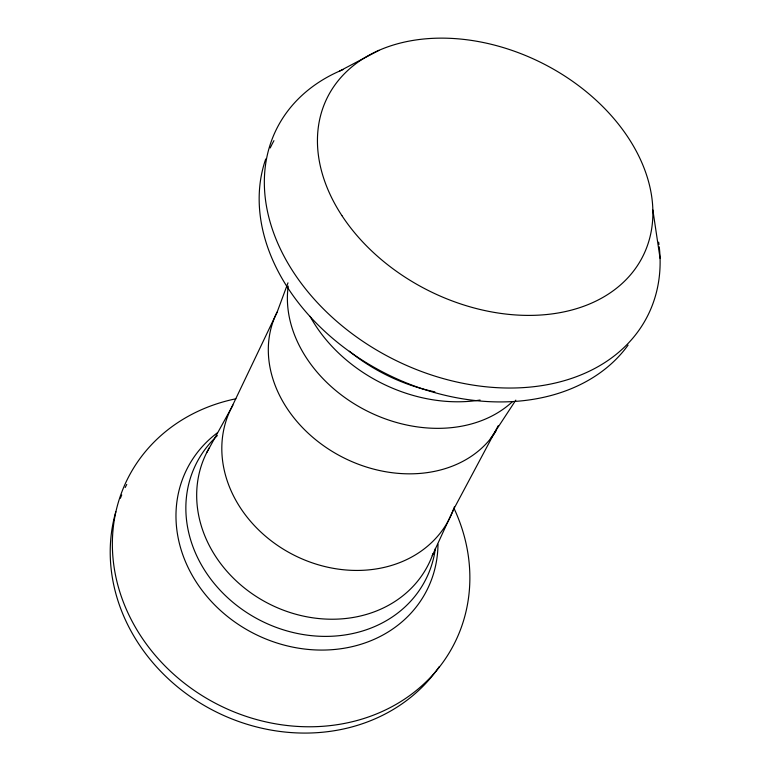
<?xml version="1.0" encoding="UTF-8"?>
<svg xmlns="http://www.w3.org/2000/svg" width="771" height="771" viewBox="0 0 771 771"><rect width="100%" height="100%" fill="white"/><g stroke="black" fill="none" stroke-linecap="round" stroke-linejoin="round"><path stroke-width="1.16" d="M206.763 452.558L231.29 408.138L277.146 312.101L287.988 282.841M432.271 555.679L453.319 509.901L498.22 425.708M490.337 438.978L515.828 400.139M217.355 435.548L213.365 439.576A128.545 111.265 26.8 0 0 262.497 621.503A128.545 111.265 26.8 0 0 435.384 548.432M339.741 70.999L378.956 50.327M652.864 210.03L660.072 258.295M439.316 666.568A181.214 160.243 26.8 0 1 219.022 713.31A181.214 160.243 26.8 0 1 115.814 511.713M120.392 498.239A181.214 160.243 26.8 0 1 121.741 494.972M125.172 487.532A181.214 160.243 26.8 0 1 126.752 484.439M454.138 508.609A182.958 161.206 26.8 0 1 358.496 720.104A182.958 161.206 26.8 0 1 123.215 601.708A182.958 161.206 26.8 0 1 235.887 398.78M437.995 544.268A134.414 116.787 26.8 0 1 254.295 633.723A134.414 116.787 26.8 0 1 217.412 432.772M433.061 553.52A124.15 106.803 26.8 0 1 272.558 605.572A124.15 106.803 26.8 0 1 209.539 447.469M454.485 506.614A122.29 102.871 26.8 0 1 298.994 557.549A122.29 102.871 26.8 0 1 232.929 405.054M495.917 431.172A124.651 99.893 26.8 0 1 339.076 455.382A124.651 99.893 26.8 0 1 277.146 312.101M512.599 401.537A130.877 102.177 26.8 0 1 365.782 410.355A130.877 102.177 26.8 0 1 288.219 286.118M628.105 345.09A204.903 152.61 26.8 0 1 384.131 372.721A204.903 152.61 26.8 0 1 265.725 158.999M270.207 147.974A204.903 152.61 26.8 0 1 273.946 140.679M659.253 246.826A207.727 153.381 26.8 0 1 382.464 353.417A207.727 153.381 26.8 0 1 342.912 69.65M658.656 242.181A207.727 153.381 26.8 0 1 658.974 244.503M480.073 400.033A139.85 107.256 26.8 0 1 310.048 316.312M434.883 391.861A155.867 118.3 26.8 0 1 349.321 351.229M341.9 215.601A176.607 127.148 26.8 0 0 632.345 272.606A176.607 127.148 26.8 0 0 481.249 42.097A176.607 127.148 26.8 0 0 341.9 215.601"/></g></svg>
